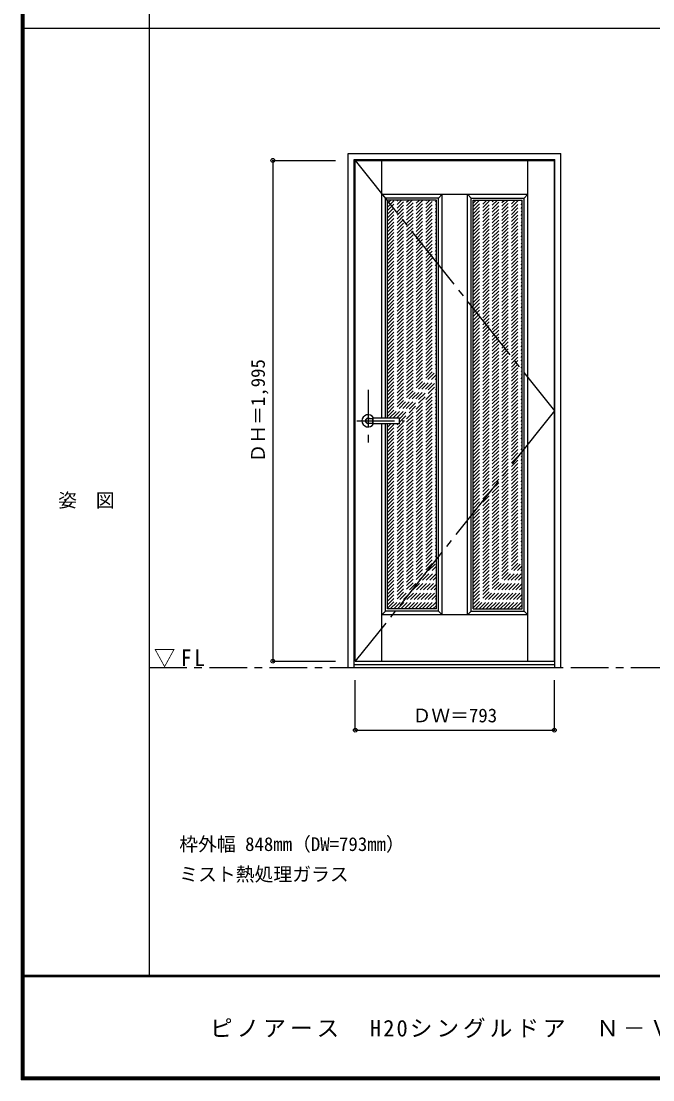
# Model space of a CAD drawing. Units: millimetres, scale not verified. Extents: x -6000 to 5700, y -4307 to 4260.
# Drawn here: x -6000 to -3483, y -4205 to 12 of the extents above; entities that cross this region are included whole.
import ezdxf
from ezdxf.enums import TextEntityAlignment as Align

# ---------------------------------------------------------------- set-up
doc = ezdxf.new("R2010")
doc.units = ezdxf.units.MM
doc.header["$LTSCALE"] = 30
doc.header["$PDMODE"] = 32
doc.header["$PDSIZE"] = 15
for name, pattern in [('CHAIN1', [8, 5, -1, 1, -1]), ('CHAIN2', [12, 9, -1, 1, -1]), ('DASHED1', [1.8, 1.2, -0.6])]:
    doc.linetypes.add(name, pattern=pattern)
for name, color, linetype in [('0-1_通り芯', 4, 'CHAIN1'), ('0-2_扉', 3, 'Continuous'), ('0-3_仕上げ', 7, 'Continuous'), ('0-4_枠', 3, 'Continuous'), ('0-5_レバー', 3, 'Continuous'), ('0-7', 7, 'CHAIN2'), ('0-A_文字', 7, 'Continuous'), ('0-B_寸法', 7, 'Continuous'), ('0-C_ハッチ', 4, 'DASHED1'), ('F-1_枠', 6, 'Continuous'), ('F-A_文字', 7, 'Continuous')]:
    doc.layers.add(name, color=color, linetype=linetype)
doc.styles.add('ＭＳ ゴシック', font='')
doc.styles.get('ＭＳ ゴシック').set_extended_font_data('MS Gothic')

msp = doc.modelspace()

# ---------------------------------------------------------------- linework, layer by layer
at = {"layer": '0-1_通り芯'}
for p, q in [((-4617.4, -1456), (-4617.4, -1666)), ((-4662.4, -1580), (-4472.4, -1580))]:
    msp.add_line(p, q, dxfattribs=at)
at = {"layer": '0-1_通り芯', "color": 7}
msp.add_line((-5490, -2562.5), (3436.4, -2562.5), dxfattribs=at)
at = {"layer": '0-2_扉'}
for p, q in [((-4668.4, -542.5), (-3875.4, -542.5)), ((-4668.4, -2537.5), (-4668.4, -542.5)), ((-3875.4, -2537.5), (-3875.4, -542.5)), ((-4668.4, -2537.5), (-3875.4, -2537.5))]:
    msp.add_line(p, q, dxfattribs=at)
at = {"layer": '0-3_仕上げ'}
for p, q in [((-4563.4, -1568.5), (-4563.4, -542.5)), ((-3980.4, -2537.5), (-3980.4, -542.5)), ((-4563.4, -677.5), (-3980.4, -677.5)), ((-4563.4, -677.5), (-4548.4, -692.5)), ((-4321.9, -677.5), (-4336.9, -692.5)), ((-4321.9, -2352.5), (-4321.9, -677.5)), ((-4221.9, -677.5), (-4206.9, -692.5)), ((-4221.9, -2352.5), (-4221.9, -677.5)), ((-3980.4, -677.5), (-3995.4, -692.5)), ((-4563.4, -2537.5), (-4563.4, -1591.5)), ((-4548.4, -2337.5), (-4563.4, -2352.5)), ((-3980.4, -2352.5), (-4563.4, -2352.5)), ((-4336.9, -2337.5), (-4321.9, -2352.5)), ((-4206.9, -2337.5), (-4221.9, -2352.5)), ((-3995.4, -2337.5), (-3980.4, -2352.5))]:
    msp.add_line(p, q, dxfattribs=at)
at = {"layer": '0-3_仕上げ', "color": 3}
for p, q in [((-4336.9, -692.5), (-4548.4, -692.5)), ((-4548.4, -1568.5), (-4548.4, -692.5)), ((-4336.9, -2337.5), (-4336.9, -692.5)), ((-4206.9, -692.5), (-3995.4, -692.5)), ((-4206.9, -2337.5), (-4206.9, -692.5)), ((-3995.4, -2337.5), (-3995.4, -692.5)), ((-4548.4, -2337.5), (-4548.4, -1591.5)), ((-4336.9, -2337.5), (-4548.4, -2337.5)), ((-4206.9, -2337.5), (-3995.4, -2337.5))]:
    msp.add_line(p, q, dxfattribs=at)
at = {"layer": '0-3_仕上げ', "color": 4}
for p, q in [((-4344.9, -700.5), (-4540.4, -700.5)), ((-4540.4, -1568.5), (-4540.4, -700.5)), ((-4344.9, -2329.5), (-4344.9, -700.5)), ((-4198.9, -700.5), (-4003.4, -700.5)), ((-4198.9, -2329.5), (-4198.9, -700.5)), ((-4003.4, -2329.5), (-4003.4, -700.5)), ((-4540.4, -2329.5), (-4540.4, -1591.5)), ((-4344.9, -2329.5), (-4540.4, -2329.5)), ((-4198.9, -2329.5), (-4003.4, -2329.5))]:
    msp.add_line(p, q, dxfattribs=at)
at = {"layer": '0-4_枠'}
for p, q in [((-4697.4, -515.5), (-3849.4, -515.5)), ((-4697.4, -2562.5), (-4697.4, -515.5)), ((-4673.4, -539.5), (-3873.4, -539.5)), ((-4673.4, -2562.5), (-4673.4, -539.5)), ((-3873.4, -2562.5), (-3873.4, -539.5)), ((-3849.4, -2562.5), (-3849.4, -515.5)), ((-4697.4, -2562.5), (-3849.4, -2562.5)), ((-4673.4, -2550.5), (-3873.4, -2550.5))]:
    msp.add_line(p, q, dxfattribs=at)
at = {"layer": '0-5_レバー'}
for p, q in [((-4617.4, -1570.5), (-4598.4, -1570.5)), ((-4617.4, -1589.5), (-4598.4, -1589.5)), ((-4598.4, -1569.5), (-4597.4, -1568.5)), ((-4598.4, -1590.5), (-4598.4, -1569.5)), ((-4598.4, -1590.5), (-4597.4, -1591.5)), ((-4597.4, -1568.5), (-4493.4, -1568.5)), ((-4493.4, -1591.5), (-4597.4, -1591.5)), ((-4492.4, -1569.5), (-4493.4, -1568.5)), ((-4492.4, -1590.5), (-4493.4, -1591.5)), ((-4492.4, -1590.5), (-4492.4, -1569.5))]:
    msp.add_line(p, q, dxfattribs=at)
at = {"layer": '0-5_レバー', "color": 4}
for p, q in [((-4597.4, -1591.5), (-4597.4, -1568.5)), ((-4493.4, -1568.5), (-4493.4, -1591.5))]:
    msp.add_line(p, q, dxfattribs=at)
for radius, start, end in [(24.55, 27.93255, 332.06745), (11, 59.72736, 300.27264)]:
    msp.add_arc((-4617.4, -1580), radius, start, end, dxfattribs=at)
at = {"layer": '0-5_レバー'}
msp.add_arc((-4617.4, -1580), 9.5, 90, 270, dxfattribs=at)
at = {"layer": '0-7'}
for p, q in [((-4668.4, -542.5), (-3875.4, -1540)), ((-3875.4, -1540), (-4668.4, -2537.5))]:
    msp.add_line(p, q, dxfattribs=at)
at = {"layer": '0-B_寸法', "color": 4}
for p, q in [((-4997.4, -542.5), (-4747.4, -542.5)), ((-4997.4, -542.5), (-4997.4, -2537.5)), ((-4997.4, -2537.5), (-4747.4, -2537.5)), ((-4668.4, -2812.5), (-4668.4, -2612.5)), ((-3875.4, -2812.5), (-3875.4, -2612.5)), ((-4668.4, -2812.5), (-3875.4, -2812.5))]:
    msp.add_line(p, q, dxfattribs=at)
at = {"layer": '0-B_寸法'}
for p in [(-4997.4, -542.5), (-4997.4, -2537.5), (-4668.4, -2812.5), (-3875.4, -2812.5)]:
    msp.add_point(p, dxfattribs=at)
at = {"layer": '0-C_ハッチ'}
for p, q in [((-4548.4, -694.16), (-4546.74, -692.5)), ((-4540.4, -714.44), (-4526.46, -700.5)), ((-4540.4, -884.15), (-4356.75, -700.5)), ((-4540.4, -870), (-4370.9, -700.5)), ((-4540.4, -855.86), (-4385.04, -700.5)), ((-4540.4, -841.72), (-4399.18, -700.5)), ((-4540.4, -827.58), (-4413.32, -700.5)), ((-4540.4, -813.44), (-4427.46, -700.5)), ((-4540.4, -799.29), (-4441.61, -700.5)), ((-4540.4, -785.15), (-4455.75, -700.5)), ((-4540.4, -771.01), (-4469.89, -700.5)), ((-4540.4, -756.87), (-4484.03, -700.5)), ((-4540.4, -742.73), (-4498.17, -700.5)), ((-4540.4, -728.58), (-4512.32, -700.5)), ((-4540.4, -898.29), (-4344.9, -702.79)), ((-4198.9, -712.35), (-4187.05, -700.5)), ((-4198.9, -896.2), (-4003.2, -700.5)), ((-4198.9, -882.06), (-4017.34, -700.5)), ((-4198.9, -867.92), (-4031.48, -700.5)), ((-4198.9, -853.77), (-4045.63, -700.5)), ((-4198.9, -839.63), (-4059.77, -700.5)), ((-4198.9, -825.49), (-4073.91, -700.5)), ((-4198.9, -811.35), (-4088.05, -700.5)), ((-4198.9, -797.2), (-4102.19, -700.5)), ((-4198.9, -783.06), (-4116.34, -700.5)), ((-4198.9, -768.92), (-4130.48, -700.5)), ((-4198.9, -754.78), (-4144.62, -700.5)), ((-4198.9, -740.64), (-4158.76, -700.5)), ((-4198.9, -726.49), (-4172.91, -700.5)), ((-4198.9, -910.34), (-4003.4, -714.84)), ((-4540.4, -912.43), (-4344.9, -716.93)), ((-4540.4, -926.57), (-4344.9, -731.07)), ((-4540.4, -940.72), (-4344.9, -745.22)), ((-4198.9, -924.48), (-4003.4, -728.98)), ((-4198.9, -938.63), (-4003.4, -743.13)), ((-4198.9, -952.77), (-4003.4, -757.27)), ((-4540.4, -954.86), (-4344.9, -759.36)), ((-4540.4, -969), (-4344.9, -773.5)), ((-4540.4, -983.14), (-4344.9, -787.64)), ((-4198.9, -966.91), (-4003.4, -771.41)), ((-4198.9, -981.05), (-4003.4, -785.55)), ((-4198.9, -995.19), (-4003.4, -799.69)), ((-4540.4, -997.28), (-4344.9, -801.78)), ((-4540.4, -1011.43), (-4344.9, -815.93)), ((-4540.4, -1025.57), (-4344.9, -830.07)), ((-4198.9, -1009.34), (-4003.4, -813.84)), ((-4198.9, -1023.48), (-4003.4, -827.98)), ((-4198.9, -1037.62), (-4003.4, -842.12)), ((-4540.4, -1039.71), (-4344.9, -844.21)), ((-4540.4, -1053.85), (-4344.9, -858.35)), ((-4540.4, -1067.99), (-4344.9, -872.49)), ((-4198.9, -1051.76), (-4003.4, -856.26)), ((-4198.9, -1065.91), (-4003.4, -870.41)), ((-4198.9, -1080.05), (-4003.4, -884.55)), ((-4540.4, -1082.14), (-4344.9, -886.64)), ((-4540.4, -1096.28), (-4344.9, -900.78)), ((-4540.4, -1110.42), (-4344.9, -914.92)), ((-4198.9, -1094.19), (-4003.4, -898.69)), ((-4198.9, -1108.33), (-4003.4, -912.83)), ((-4198.9, -1122.47), (-4003.4, -926.97)), ((-4540.4, -1124.56), (-4344.9, -929.06)), ((-4540.4, -1138.7), (-4344.9, -943.2)), ((-4540.4, -1152.85), (-4344.9, -957.35)), ((-4198.9, -1136.62), (-4003.4, -941.12)), ((-4198.9, -1150.76), (-4003.4, -955.26)), ((-4198.9, -1164.9), (-4003.4, -969.4)), ((-4540.4, -1166.99), (-4344.9, -971.49)), ((-4540.4, -1181.13), (-4344.9, -985.63)), ((-4540.4, -1195.27), (-4344.9, -999.77)), ((-4198.9, -1179.04), (-4003.4, -983.54)), ((-4198.9, -1193.18), (-4003.4, -997.68)), ((-4198.9, -1207.33), (-4003.4, -1011.83)), ((-4540.4, -1209.42), (-4344.9, -1013.92)), ((-4540.4, -1223.56), (-4344.9, -1028.06)), ((-4540.4, -1237.7), (-4344.9, -1042.2)), ((-4198.9, -1221.47), (-4003.4, -1025.97)), ((-4198.9, -1235.61), (-4003.4, -1040.11)), ((-4198.9, -1249.75), (-4003.4, -1054.25)), ((-4540.4, -1251.84), (-4344.9, -1056.34)), ((-4540.4, -1265.98), (-4344.9, -1070.48)), ((-4540.4, -1280.13), (-4344.9, -1084.63)), ((-4198.9, -1263.9), (-4003.4, -1068.4)), ((-4198.9, -1278.04), (-4003.4, -1082.54)), ((-4540.4, -1294.27), (-4344.9, -1098.77)), ((-4540.4, -1308.41), (-4344.9, -1112.91)), ((-4540.4, -1322.55), (-4344.9, -1127.05)), ((-4198.9, -1292.18), (-4003.4, -1096.68)), ((-4198.9, -1306.32), (-4003.4, -1110.82)), ((-4198.9, -1320.46), (-4003.4, -1124.96)), ((-4540.4, -1336.69), (-4344.9, -1141.19)), ((-4540.4, -1350.84), (-4344.9, -1155.34)), ((-4540.4, -1364.98), (-4344.9, -1169.48)), ((-4198.9, -1334.61), (-4003.4, -1139.11)), ((-4198.9, -1348.75), (-4003.4, -1153.25)), ((-4198.9, -1362.89), (-4003.4, -1167.39)), ((-4540.4, -1379.12), (-4344.9, -1183.62)), ((-4540.4, -1393.26), (-4344.9, -1197.76)), ((-4540.4, -1407.41), (-4344.9, -1211.91)), ((-4198.9, -1377.03), (-4003.4, -1181.53)), ((-4198.9, -1391.17), (-4003.4, -1195.67)), ((-4198.9, -1405.32), (-4003.4, -1209.82)), ((-4540.4, -1421.55), (-4344.9, -1226.05)), ((-4540.4, -1435.69), (-4344.9, -1240.19)), ((-4540.4, -1449.83), (-4344.9, -1254.33)), ((-4198.9, -1419.46), (-4003.4, -1223.96)), ((-4198.9, -1433.6), (-4003.4, -1238.1)), ((-4198.9, -1447.74), (-4003.4, -1252.24)), ((-4540.4, -1463.97), (-4344.9, -1268.47)), ((-4540.4, -1478.12), (-4344.9, -1282.62)), ((-4540.4, -1492.26), (-4344.9, -1296.76)), ((-4198.9, -1461.89), (-4003.4, -1266.39)), ((-4198.9, -1476.03), (-4003.4, -1280.53)), ((-4198.9, -1490.17), (-4003.4, -1294.67)), ((-4540.4, -1506.4), (-4344.9, -1310.9)), ((-4540.4, -1520.54), (-4344.9, -1325.04)), ((-4540.4, -1534.68), (-4344.9, -1339.18)), ((-4198.9, -1504.31), (-4003.4, -1308.81)), ((-4198.9, -1518.45), (-4003.4, -1322.95)), ((-4198.9, -1532.6), (-4003.4, -1337.1)), ((-4540.4, -1548.83), (-4344.9, -1353.33)), ((-4540.4, -1562.97), (-4344.9, -1367.47)), ((-4531.79, -1568.5), (-4344.9, -1381.61)), ((-4198.9, -1546.74), (-4003.4, -1351.24)), ((-4198.9, -1560.88), (-4003.4, -1365.38)), ((-4198.9, -1575.02), (-4003.4, -1379.52)), ((-4517.65, -1568.5), (-4344.9, -1395.75)), ((-4503.5, -1568.5), (-4344.9, -1409.9)), ((-4492.4, -1571.54), (-4344.9, -1424.04)), ((-4198.9, -1589.16), (-4003.4, -1393.66)), ((-4198.9, -1603.31), (-4003.4, -1407.81)), ((-4198.9, -1617.45), (-4003.4, -1421.95)), ((-4540.4, -1647.82), (-4344.9, -1452.32)), ((-4540.4, -1661.96), (-4344.9, -1466.46)), ((-4492.4, -1585.68), (-4344.9, -1438.18)), ((-4198.9, -1631.59), (-4003.4, -1436.09)), ((-4198.9, -1645.73), (-4003.4, -1450.23)), ((-4198.9, -1659.88), (-4003.4, -1464.38)), ((-4540.4, -1676.11), (-4344.9, -1480.61)), ((-4540.4, -1690.25), (-4344.9, -1494.75)), ((-4540.4, -1704.39), (-4344.9, -1508.89)), ((-4198.9, -1674.02), (-4003.4, -1478.52)), ((-4198.9, -1688.16), (-4003.4, -1492.66)), ((-4198.9, -1702.3), (-4003.4, -1506.8)), ((-4540.4, -1718.53), (-4344.9, -1523.03)), ((-4540.4, -1732.67), (-4344.9, -1537.17)), ((-4540.4, -1746.82), (-4344.9, -1551.32)), ((-4198.9, -1716.44), (-4003.4, -1520.94)), ((-4198.9, -1730.59), (-4003.4, -1535.09)), ((-4198.9, -1744.73), (-4003.4, -1549.23)), ((-4540.4, -1760.96), (-4344.9, -1565.46)), ((-4540.4, -1775.1), (-4344.9, -1579.6)), ((-4540.4, -1619.54), (-4512.36, -1591.5)), ((-4540.4, -1605.4), (-4526.5, -1591.5)), ((-4540.4, -1633.68), (-4498.22, -1591.5)), ((-4540.4, -1789.24), (-4344.9, -1593.74)), ((-4198.9, -1758.87), (-4003.4, -1563.37)), ((-4198.9, -1773.01), (-4003.4, -1577.51)), ((-4198.9, -1787.15), (-4003.4, -1591.65)), ((-4540.4, -1803.39), (-4344.9, -1607.89)), ((-4540.4, -1817.53), (-4344.9, -1622.03)), ((-4540.4, -1831.67), (-4344.9, -1636.17)), ((-4198.9, -1801.3), (-4003.4, -1605.8)), ((-4198.9, -1815.44), (-4003.4, -1619.94)), ((-4198.9, -1829.58), (-4003.4, -1634.08)), ((-4540.4, -1845.81), (-4344.9, -1650.31)), ((-4540.4, -1859.95), (-4344.9, -1664.45)), ((-4540.4, -1874.1), (-4344.9, -1678.6)), ((-4198.9, -1843.72), (-4003.4, -1648.22)), ((-4198.9, -1857.87), (-4003.4, -1662.37)), ((-4198.9, -1872.01), (-4003.4, -1676.51)), ((-4540.4, -1888.24), (-4344.9, -1692.74)), ((-4540.4, -1902.38), (-4344.9, -1706.88)), ((-4540.4, -1916.52), (-4344.9, -1721.02)), ((-4198.9, -1886.15), (-4003.4, -1690.65)), ((-4198.9, -1900.29), (-4003.4, -1704.79)), ((-4198.9, -1914.43), (-4003.4, -1718.93)), ((-4540.4, -1930.66), (-4344.9, -1735.16)), ((-4540.4, -1944.81), (-4344.9, -1749.31)), ((-4540.4, -1958.95), (-4344.9, -1763.45)), ((-4198.9, -1928.58), (-4003.4, -1733.08)), ((-4198.9, -1942.72), (-4003.4, -1747.22)), ((-4198.9, -1956.86), (-4003.4, -1761.36)), ((-4540.4, -1973.09), (-4344.9, -1777.59)), ((-4540.4, -1987.23), (-4344.9, -1791.73)), ((-4540.4, -2001.38), (-4344.9, -1805.88)), ((-4198.9, -1971), (-4003.4, -1775.5)), ((-4198.9, -1985.14), (-4003.4, -1789.64)), ((-4198.9, -1999.29), (-4003.4, -1803.79)), ((-4540.4, -2015.52), (-4344.9, -1820.02)), ((-4540.4, -2029.66), (-4344.9, -1834.16)), ((-4540.4, -2043.8), (-4344.9, -1848.3)), ((-4198.9, -2013.43), (-4003.4, -1817.93)), ((-4198.9, -2027.57), (-4003.4, -1832.07)), ((-4198.9, -2041.71), (-4003.4, -1846.21)), ((-4540.4, -2057.94), (-4344.9, -1862.44)), ((-4540.4, -2072.09), (-4344.9, -1876.59)), ((-4540.4, -2086.23), (-4344.9, -1890.73)), ((-4198.9, -2055.86), (-4003.4, -1860.36)), ((-4198.9, -2070), (-4003.4, -1874.5)), ((-4198.9, -2084.14), (-4003.4, -1888.64)), ((-4540.4, -2100.37), (-4344.9, -1904.87)), ((-4540.4, -2114.51), (-4344.9, -1919.01)), ((-4540.4, -2128.65), (-4344.9, -1933.15)), ((-4198.9, -2098.28), (-4003.4, -1902.78)), ((-4198.9, -2112.42), (-4003.4, -1916.92)), ((-4198.9, -2126.57), (-4003.4, -1931.07)), ((-4540.4, -2142.8), (-4344.9, -1947.3)), ((-4540.4, -2156.94), (-4344.9, -1961.44)), ((-4540.4, -2171.08), (-4344.9, -1975.58)), ((-4198.9, -2140.71), (-4003.4, -1945.21)), ((-4198.9, -2154.85), (-4003.4, -1959.35)), ((-4198.9, -2168.99), (-4003.4, -1973.49)), ((-4540.4, -2185.22), (-4344.9, -1989.72)), ((-4540.4, -2199.37), (-4344.9, -2003.87)), ((-4540.4, -2213.51), (-4344.9, -2018.01)), ((-4198.9, -2183.13), (-4003.4, -1987.63)), ((-4198.9, -2197.28), (-4003.4, -2001.78)), ((-4198.9, -2211.42), (-4003.4, -2015.92)), ((-4540.4, -2227.65), (-4344.9, -2032.15)), ((-4540.4, -2241.79), (-4344.9, -2046.29)), ((-4540.4, -2255.93), (-4344.9, -2060.43)), ((-4198.9, -2225.56), (-4003.4, -2030.06)), ((-4198.9, -2239.7), (-4003.4, -2044.2)), ((-4198.9, -2253.84), (-4003.4, -2058.34)), ((-4540.4, -2270.08), (-4344.9, -2074.58)), ((-4540.4, -2284.22), (-4344.9, -2088.72)), ((-4540.4, -2298.36), (-4344.9, -2102.86)), ((-4198.9, -2267.99), (-4003.4, -2072.49)), ((-4198.9, -2282.13), (-4003.4, -2086.63)), ((-4198.9, -2296.27), (-4003.4, -2100.77)), ((-4540.4, -2312.5), (-4344.9, -2117)), ((-4540.4, -2326.64), (-4344.9, -2131.14)), ((-4529.11, -2329.5), (-4344.9, -2145.29)), ((-4198.9, -2310.41), (-4003.4, -2114.91)), ((-4198.9, -2324.56), (-4003.4, -2129.06)), ((-4189.7, -2329.5), (-4003.4, -2143.2)), ((-4514.97, -2329.5), (-4344.9, -2159.43)), ((-4500.83, -2329.5), (-4344.9, -2173.57)), ((-4486.69, -2329.5), (-4344.9, -2187.71)), ((-4175.56, -2329.5), (-4003.4, -2157.34)), ((-4161.42, -2329.5), (-4003.4, -2171.48)), ((-4147.28, -2329.5), (-4003.4, -2185.62)), ((-4472.54, -2329.5), (-4344.9, -2201.86)), ((-4458.4, -2329.5), (-4344.9, -2216)), ((-4444.26, -2329.5), (-4344.9, -2230.14)), ((-4133.13, -2329.5), (-4003.4, -2199.77)), ((-4118.99, -2329.5), (-4003.4, -2213.91)), ((-4104.85, -2329.5), (-4003.4, -2228.05)), ((-4430.12, -2329.5), (-4344.9, -2244.28)), ((-4415.98, -2329.5), (-4344.9, -2258.42)), ((-4401.83, -2329.5), (-4344.9, -2272.57)), ((-4090.71, -2329.5), (-4003.4, -2242.19)), ((-4076.56, -2329.5), (-4003.4, -2256.33)), ((-4062.42, -2329.5), (-4003.4, -2270.48)), ((-4387.69, -2329.5), (-4344.9, -2286.71)), ((-4373.55, -2329.5), (-4344.9, -2300.85)), ((-4359.41, -2329.5), (-4344.9, -2314.99)), ((-4048.28, -2329.5), (-4003.4, -2284.62)), ((-4034.14, -2329.5), (-4003.4, -2298.76)), ((-4020, -2329.5), (-4003.4, -2312.9)), ((-4005.85, -2329.5), (-4003.4, -2327.05))]:
    msp.add_line(p, q, dxfattribs=at)
at = {"layer": 'F-1_枠'}
for p, q in [((-6000, 4175), (-6000, -4205)), ((-5995, 4175), (-5995, -4205)), ((-5990, 4175), (-5990, -4205)), ((-5490, 4175), (-5490, -3790)), ((-6000, -15.5), (5700, -15.5)), ((5700, -3790), (-6000, -3790)), ((5700, -3795), (-6000, -3795)), ((5700, -4195), (-6000, -4195)), ((5700, -4200), (-6000, -4200)), ((5700, -4205), (-6000, -4205))]:
    msp.add_line(p, q, dxfattribs=at)

# ---------------------------------------------------------------- texts
at = {"layer": '0-A_文字', "style": 'ＭＳ ゴシック'}
for s, p in [('枠外幅 848mm（DW=793mm）', (-5370, -3310)), ('ミスト熱処理ガラス', (-5370, -3430))]:
    msp.add_text(s, height=54.99, dxfattribs=at).set_placement(p, align=Align.BOTTOM_LEFT)
at = {"layer": '0-A_文字', "insert": (-5471.25, -2562.5), "char_height": 65.98, "attachment_point": 7, "style": 'ＭＳ ゴシック'}
msp.add_mtext('\\T1.26;\\W0.95;▽FL', dxfattribs=at)
at = {"layer": '0-B_寸法', "style": 'ＭＳ ゴシック'}
msp.add_text('ＤＨ＝1,995', height=54.99, rotation=90, dxfattribs=at).set_placement((-5012.4, -1746.25), align=Align.BOTTOM_LEFT)
msp.add_text('ＤＷ＝793', height=54.99, dxfattribs=at).set_placement((-4440.65, -2797.5), align=Align.BOTTOM_LEFT)
at = {"layer": 'F-A_文字', "style": 'ＭＳ ゴシック'}
msp.add_text('姿\u3000図', height=54.99, dxfattribs=at).set_placement((-5852.5, -1940.25), align=Align.BOTTOM_LEFT)
at = {"layer": 'F-A_文字', "insert": (-5247.55, -4040), "char_height": 65.98, "attachment_point": 7, "style": 'ＭＳ ゴシック'}
msp.add_mtext('\\T1.18;ピノアース\u3000H20シングルドア\u3000Ｎ－ＶＳ／ＶＶ', dxfattribs=at)

doc.saveas('drawing.dxf')
